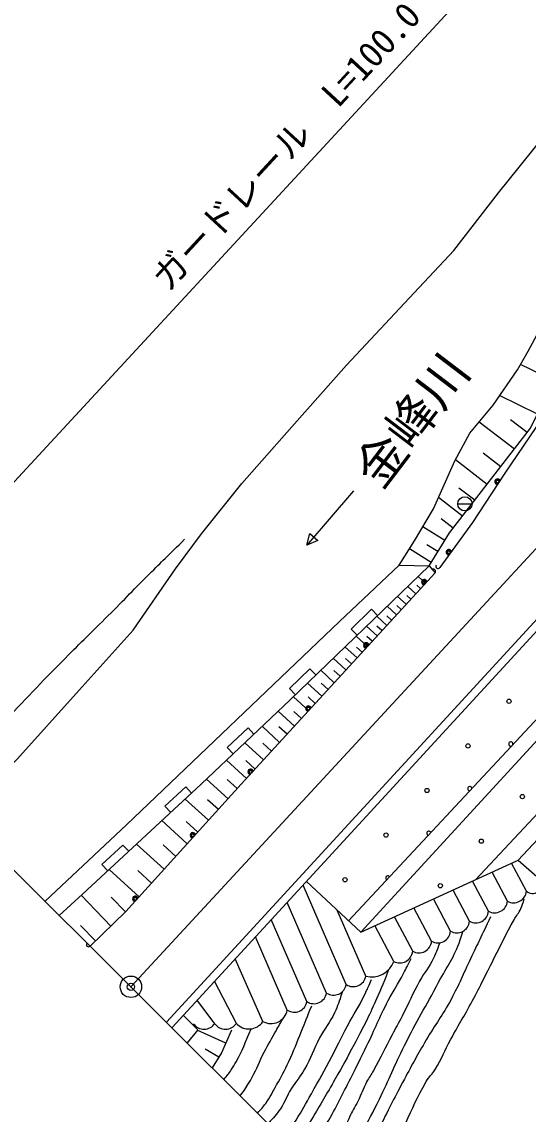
# Model space of a CAD drawing. Units: millimetres, scale not verified. Extents: x 40000 to 680000, y 20000 to 380000.
# Drawn here: x 97499 to 132932, y 242336 to 318795 of the extents above; entities that cross this region are included whole.
import ezdxf
from ezdxf.enums import TextEntityAlignment as Align

# ---------------------------------------------------------------- set-up
doc = ezdxf.new("R2010")
doc.units = ezdxf.units.MM
doc.header["$LTSCALE"] = 1000
doc.header["$PDMODE"] = 32
doc.header["$PDSIZE"] = 500
for name, color, linetype, lineweight in [('M-BGD', 7, 'Continuous', 25), ('M-BMK', 2, 'Continuous', 13), ('M-BMK-OTRS', 5, 'Continuous', 25), ('M-BMK-SRVR', 3, 'Continuous', 25), ('M-STR-HTXT', 7, 'Continuous', 13), ('M-STR-STRC', 7, 'Continuous', 25)]:
    doc.layers.add(name, color=color, linetype=linetype, lineweight=lineweight)
doc.layers.add('M-BMK-HTXT', color=7, linetype='Continuous')
doc.layers.add('M-OTRS', color=6, linetype='Continuous')
doc.styles.add('ＭＳ ゴシック', font='')
doc.styles.get('ＭＳ ゴシック').set_extended_font_data('MS Gothic')

msp = doc.modelspace()

# ---------------------------------------------------------------- linework, layer by layer
at = {"layer": 'M-BGD'}
for p, q in [((107616, 248771), (161358, 307279)), ((108021, 248399), (161763, 306907)), ((134737, 293660), (132402, 294809)), ((133588, 291326), (130939, 292629)), ((131966, 288876), (129504, 290784)), ((132870, 290042), (131704, 290947)), ((131012, 287645), (129781, 288599)), ((130057, 286413), (127839, 288133)), ((120702, 285960), (117441, 282170)), ((129197, 285304), (128088, 286164)), ((128338, 284195), (126668, 285489)), ((128004, 285056), (129004, 285056)), ((127691, 283361), (126856, 284008)), ((117441, 282170), (117646, 282983)), ((117646, 282983), (118214, 282494)), ((127097, 282489), (125561, 283444)), ((118214, 282494), (117441, 282170)), ((126620, 281721), (125852, 282198)), ((126142, 280953), (124620, 281900)), ((125996, 280718), (126416, 280237)), ((125741, 279499), (125224, 279973)), ((125066, 278762), (124502, 279277)), ((125403, 279131), (125145, 279367)), ((124390, 278024), (123781, 278582)), ((124728, 278393), (124446, 278651)), ((121981, 277679), (120541, 276290)), ((122397, 277247), (121981, 277679)), ((123715, 277287), (123060, 277886)), ((124053, 277656), (123748, 277934)), ((123040, 276549), (122339, 277191)), ((123377, 276918), (123050, 277218)), ((120541, 276290), (120958, 275858)), ((122364, 275812), (121618, 276495)), ((122702, 276180), (122352, 276501)), ((121681, 275065), (120888, 275791)), ((122023, 275439), (121649, 275780)), ((120955, 274273), (120113, 275044)), ((120370, 255873), (138200, 275016)), ((121318, 274669), (120922, 275032)), ((120184, 273431), (119290, 274249)), ((120570, 273852), (120149, 274237)), ((138898, 274319), (121216, 255084)), ((117662, 273513), (116223, 272125)), ((118079, 273082), (117662, 273513)), ((119365, 272536), (118415, 273406)), ((119775, 272983), (119327, 273393)), ((118495, 271586), (117487, 272510)), ((118930, 272061), (118455, 272496)), ((116223, 272125), (116639, 271693)), ((117572, 270577), (116500, 271559)), ((118034, 271082), (117529, 271544)), ((141427, 271794), (129252, 258745)), ((116591, 269506), (115446, 270554)), ((117081, 270042), (116545, 270532)), ((113328, 269371), (111878, 267994)), ((113741, 268936), (113328, 269371)), ((115542, 268361), (114317, 269483)), ((116066, 268933), (115494, 269458)), ((111878, 267994), (112291, 267559)), ((114421, 267136), (113110, 268336)), ((114981, 267749), (114369, 268309)), ((113220, 265825), (111817, 267110)), ((113820, 266481), (113165, 267081)), ((111940, 264418), (110428, 265790)), ((112579, 265122), (111875, 265761)), ((108974, 265253), (107507, 263894)), ((109382, 264813), (108974, 265253)), ((107507, 263894), (107915, 263454)), ((110568, 262905), (108928, 264393)), ((111254, 263662), (110498, 264348)), ((109080, 261265), (107298, 262883)), ((109824, 262085), (109004, 262829)), ((104573, 261176), (103105, 259817)), ((104980, 260736), (104573, 261176)), ((107463, 259483), (105525, 261241)), ((108272, 260374), (107380, 261183)), ((103105, 259817), (103513, 259377)), ((105705, 257545), (103599, 259456)), ((106584, 258514), (105615, 259393)), ((131483, 257237), (130408, 259271)), ((132809, 257938), (131776, 259894)), ((130157, 256537), (129041, 258648)), ((120203, 251407), (117178, 258368)), ((128830, 255836), (127674, 258026)), ((103725, 255506), (101652, 257654)), ((104748, 256494), (103761, 257517)), ((118828, 250809), (116068, 257160)), ((127504, 255135), (126306, 257403)), ((121579, 252005), (119576, 256613)), ((124852, 253734), (123571, 256157)), ((126178, 254434), (124939, 256780)), ((102651, 254469), (101614, 255544)), ((117452, 250211), (114958, 255951)), ((123525, 253033), (122204, 255534)), ((116076, 249613), (113847, 254742)), ((114368, 248825), (112436, 253206)), ((112511, 248691), (110993, 251635)), ((111012, 248666), (109773, 250306)), ((108803, 249250), (109805, 248246)), ((109805, 248246), (109062, 247330)), ((111769, 247295), (109771, 248204)), ((111274, 246318), (110339, 246892))]:
    msp.add_line(p, q, dxfattribs=at)
for points in [[(93119, 263225), (97158, 267158), (101522, 272023), (105278, 276208), (108247, 280500), (110072, 282968), (112897, 286474), (116403, 290444), (120230, 294773), (124952, 299816), (127742, 302785), (130854, 306827), (134789, 311728), (137043, 314232), (139296, 315949), (143660, 318453), (147667, 320993), (151601, 323747), (155679, 327217), (158684, 330186), (161832, 332833), (163083, 333941)], [(123913, 280759), (124974, 282473), (126320, 284699), (127804, 288069), (128853, 289998), (130475, 291959), (132192, 294439), (132934, 295743), (134768, 299155), (136230, 301688), (138488, 304370), (141074, 307274), (143119, 309288), (144921, 310803), (146935, 312086), (148715, 313474), (150189, 314842), (151937, 316664), (153072, 317332), (154068, 318011), (154990, 318286), (155912, 318339), (156549, 318059)], [(125996, 280718), (127431, 283026), (133106, 290347), (136552, 297350), (137776, 299162), (143516, 306523), (145948, 309273), (149000, 311404), (152323, 312978), (155376, 313963), (158612, 315480)], [(99127, 257235), (104815, 262589), (119729, 276824), (123913, 280759), (125996, 280718)], [(125996, 280718), (116266, 271333), (110056, 265438), (101752, 257746), (100112, 256253)], [(135211, 278000), (142331, 270892), (132243, 260107), (134846, 257826)], [(117416, 258628), (121216, 255084), (132243, 260107)], [(112183, 248206), (111470, 246637), (110820, 245577)]]:
    msp.add_lwpolyline(points, dxfattribs=at)
for centre, radius in [((128504, 285056), 500), ((131594, 271241), 150), ((128724, 268116), 150), ((125854, 264992), 150), ((132527, 264568), 150), ((122984, 261867), 150), ((129656, 261444), 150), ((120114, 258742), 150), ((126785, 258321), 150)]:
    msp.add_circle(centre, radius, dxfattribs=at)
for centre, radius, start, end in [((131721, 268243), 150, 350.98163, 283.0858), ((128851, 265119), 150, 7.7422, 266.32523), ((125981, 261994), 150, 21.12191, 252.94552), ((123111, 258870), 150, 33.1054, 240.96203), ((133236, 258466), 679, 231.0341, 17.36696), ((131911, 258032), 903, 241.70307, 353.99301), ((130585, 257332), 903, 241.70307, 353.99301), ((129259, 256631), 903, 241.70307, 353.99301), ((127932, 255930), 903, 241.70307, 353.99301), ((126606, 255230), 903, 241.70307, 353.99301), ((125280, 254529), 903, 241.70307, 353.99301), ((123953, 253828), 903, 241.70307, 353.99301), ((122010, 253545), 1600, 254.36613, 341.32995), ((120691, 252167), 903, 237.3438, 349.63375), ((117939, 250972), 903, 237.3438, 349.63375), ((119315, 251569), 903, 237.3438, 349.63375), ((116563, 250374), 903, 237.3438, 349.63375), ((114936, 249838), 1162, 240.73136, 348.8397), ((110253, 249181), 903, 214.80987, 327.09982), ((111753, 249181), 903, 214.80987, 327.09982), ((113388, 249471), 1174, 221.65918, 326.58673)]:
    msp.add_arc(centre, radius, start, end, dxfattribs=at)
for points, knots in [([(91345, 264993), (93621, 267201), (94212, 267773), (96014, 269590), (97795, 271386), (98741, 272443), (100521, 274240), (101682, 275413), (102360, 276041), (103526, 277209), (104719, 278405), (105368, 279094), (106566, 280286), (107469, 281185), (107758, 281469), (108891, 282575)], [0, 0, 0, 0, 1, 1, 1, 2, 2, 2, 3, 3, 3, 4, 4, 4, 5, 5, 5, 5]), ([(120758, 235669), (121852, 237175), (122153, 237645), (122959, 238967), (124245, 241076), (124562, 242479), (125797, 244619), (126000, 244970), (126208, 245105), (126417, 245453), (126899, 246253), (127069, 246756), (127514, 247576), (128129, 248708), (128524, 249315), (129130, 250452), (129719, 251559), (130011, 252199), (130584, 253314), (131112, 254340), (131375, 254933), (131944, 255937), (132121, 256250), (132275, 256395), (132421, 256724), (132534, 256980), (132568, 257086), (132653, 257403)], [0, 0, 0, 0, 1, 1, 1, 2, 2, 2, 3, 3, 3, 4, 4, 4, 5, 5, 5, 6, 6, 6, 7, 7, 7, 8, 8, 8, 9, 9, 9, 9]), ([(130293, 256156), (129616, 254718), (129445, 254355), (128897, 253204), (128369, 252094), (128124, 251446), (127538, 250366), (126918, 249223), (126452, 248652), (125797, 247528), (125180, 246469), (124847, 245868), (124271, 244786), (123602, 243528), (123237, 242818), (122602, 241542), (122238, 240811), (122067, 240386), (121695, 239658), (121379, 239039), (121186, 238700), (120861, 238085), (120590, 237573), (120470, 237268), (120169, 236773), (120093, 236648), (120069, 236604), (119970, 236455)], [0, 0, 0, 0, 1, 1, 1, 2, 2, 2, 3, 3, 3, 4, 4, 4, 5, 5, 5, 6, 6, 6, 7, 7, 7, 8, 8, 8, 9, 9, 9, 9]), ([(119143, 237280), (119363, 237563), (119425, 237652), (119588, 237903), (119829, 238276), (119915, 238513), (120124, 238905), (121060, 240651), (121650, 241596), (122521, 243376), (123232, 244830), (123554, 245682), (124274, 247132), (125149, 248896), (125752, 249825), (126670, 251567), (127276, 252717), (127765, 253302), (128173, 254536), (128249, 254767), (128285, 254852), (128354, 255132)], [0, 0, 0, 0, 1, 1, 1, 2, 2, 2, 3, 3, 3, 4, 4, 4, 5, 5, 5, 6, 6, 6, 7, 7, 7, 7]), ([(126731, 254274), (126555, 253791), (126489, 253646), (126305, 253257), (125991, 252595), (125688, 252293), (125335, 251651), (124819, 250714), (124597, 250155), (124111, 249203), (123845, 248683), (123682, 248400), (123411, 247883), (122900, 246909), (122637, 246351), (122107, 245387), (121933, 245070), (121793, 244916), (121631, 244592), (121367, 244068), (121270, 243751), (121011, 243225), (120795, 242789), (120628, 242569), (120422, 242128), (120281, 241825), (120227, 241644), (120104, 241333), (119954, 240955), (119889, 240735), (119723, 240363), (119595, 240077), (119516, 239919), (119357, 239648), (119199, 239377), (119078, 239246), (118912, 238980), (118688, 238622), (118624, 238492), (118383, 238037)], [0, 0, 0, 0, 1, 1, 1, 2, 2, 2, 3, 3, 3, 4, 4, 4, 5, 5, 5, 6, 6, 6, 7, 7, 7, 8, 8, 8, 9, 9, 9, 10, 10, 10, 11, 11, 11, 12, 12, 12, 13, 13, 13, 13]), ([(117276, 239141), (118053, 240346), (118263, 240683), (118848, 241699), (119546, 242909), (119883, 243617), (120518, 244862), (120961, 245733), (121205, 246224), (121631, 247104), (122229, 248342), (122506, 249064), (123141, 250284), (123533, 251036), (123810, 251426), (124206, 252176), (124421, 252583), (124492, 252716), (124745, 253225)], [0, 0, 0, 0, 1, 1, 1, 2, 2, 2, 3, 3, 3, 4, 4, 4, 5, 5, 5, 6, 6, 6, 6]), ([(123147, 252381), (122711, 251278), (122584, 250977), (122187, 250093), (121672, 248948), (121335, 248329), (120756, 247215), (120263, 246266), (119961, 245747), (119437, 244815), (118802, 243687), (118425, 243068), (117767, 241953), (117459, 241430), (117305, 241125), (116972, 240618), (116791, 240341), (116730, 240248), (116496, 239919)], [0, 0, 0, 0, 1, 1, 1, 2, 2, 2, 3, 3, 3, 4, 4, 4, 5, 5, 5, 6, 6, 6, 6]), ([(115779, 240634), (116226, 241234), (116349, 241409), (116687, 241924), (117143, 242618), (117351, 243037), (117760, 243760), (118335, 244776), (118643, 245353), (119191, 246383), (119694, 247329), (119949, 247872), (120455, 248816), (120886, 249620), (121196, 250037), (121576, 250867), (121733, 251209), (121790, 251328), (121958, 251753)], [0, 0, 0, 0, 1, 1, 1, 2, 2, 2, 3, 3, 3, 4, 4, 4, 5, 5, 5, 6, 6, 6, 6]), ([(119906, 250842), (119702, 250180), (119623, 249970), (119382, 249436), (119051, 248705), (118710, 248378), (118333, 247671), (117885, 246833), (117755, 246302), (117283, 245477), (116964, 244919), (116693, 244664), (116353, 244118), (116023, 243587), (115949, 243223), (115590, 242711), (115289, 242281), (115153, 242128), (114728, 241681)], [0, 0, 0, 0, 1, 1, 1, 2, 2, 2, 3, 3, 3, 4, 4, 4, 5, 5, 5, 6, 6, 6, 6]), ([(113999, 242408), (114278, 242713), (114357, 242814), (114565, 243092), (114914, 243561), (115041, 243871), (115328, 244380), (115684, 245012), (115879, 245369), (116186, 246026), (116567, 246839), (116729, 247317), (117069, 248148), (117350, 248838), (117438, 249057), (117782, 249918)], [0, 0, 0, 0, 1, 1, 1, 2, 2, 2, 3, 3, 3, 4, 4, 4, 5, 5, 5, 5]), ([(112781, 243622), (113135, 244107), (113234, 244261), (113492, 244690), (113886, 245347), (113999, 245774), (114350, 246455), (114671, 247077), (114866, 247418), (115209, 248029), (115435, 248431), (115507, 248559), (115794, 249055)], [0, 0, 0, 0, 1, 1, 1, 2, 2, 2, 3, 3, 3, 4, 4, 4, 4]), ([(111635, 244765), (111892, 245065), (111974, 245154), (112156, 245429), (112299, 245645), (112363, 245776), (112490, 246002), (112975, 246866), (113082, 247202), (113548, 248308)], [0, 0, 0, 0, 1, 1, 1, 2, 2, 2, 3, 3, 3, 3])]:
    msp.add_open_spline(points, degree=3, knots=knots, dxfattribs=at)
at = {"layer": 'M-BMK'}
msp.add_line((105130, 251250), (173068, 324768), dxfattribs=at)
at = {"layer": 'M-BMK-OTRS'}
msp.add_line((129916, 226539), (80343, 275962), dxfattribs=at)
at = {"layer": 'M-BMK-SRVR'}
msp.add_circle((105130, 251250), 750, dxfattribs=at)
msp.add_point((105130, 251250), dxfattribs=at)
at = {"layer": 'M-OTRS'}
msp.add_point((105130, 251250), dxfattribs=at)
at = {"layer": 'M-STR-HTXT'}
msp.add_line((83869, 272447), (150976, 345064), dxfattribs=at)
at = {"layer": 'M-STR-STRC'}
for points in [[(155689, 312784), (151869, 311497), (148424, 309458), (145511, 306715), (142778, 303796), (140282, 300553), (137954, 297292), (135736, 293834), (133519, 290471), (131265, 287145), (129032, 283743), (126743, 280596)], [(126416, 280237), (112857, 265428), (104772, 256517), (102270, 254102)]]:
    msp.add_lwpolyline(points, dxfattribs=at)
for centre in [(130780, 286611), (127386, 281671), (125658, 279575), (121606, 275150), (117554, 270725), (113502, 266300), (109467, 261859), (105435, 257415)]:
    msp.add_circle(centre, 100, dxfattribs=at)
for centre, radius, start, end in [((130780, 286611), 188, 19.84754, 273.58733), ((130780, 286611), 150, 8.12706, 285.30781), ((130780, 286611), 112, 326.71748, 326.71739), ((127386, 281671), 188, 17.10273, 270.84252), ((127386, 281671), 150, 5.38225, 282.563), ((127386, 281671), 112, 323.97267, 323.97258), ((126622, 280684), 150, 143.97263, 323.97263), ((126305, 280338), 150, 317.52195, 137.52195), ((125658, 279575), 188, 10.65205, 264.39185), ((125658, 279575), 150, 358.93157, 276.11233), ((125658, 279575), 112, 317.52199, 317.52191), ((121606, 275150), 188, 10.65205, 264.39185), ((121606, 275150), 150, 358.93157, 276.11233), ((121606, 275150), 112, 317.52199, 317.52191), ((117554, 270725), 188, 10.65205, 264.39185), ((117554, 270725), 150, 358.93157, 276.11233), ((117554, 270725), 112, 317.52199, 317.52191), ((113502, 266300), 188, 10.65205, 264.39185), ((113502, 266300), 150, 358.93157, 276.11233), ((113502, 266300), 112, 317.52199, 317.52191), ((109467, 261859), 188, 10.91498, 264.65478), ((109467, 261859), 150, 359.1945, 276.37526), ((109467, 261859), 112, 317.7849, 317.78485), ((105435, 257415), 188, 10.91498, 264.65478), ((105435, 257415), 150, 359.1945, 276.37526), ((105435, 257415), 112, 317.7849, 317.78485), ((102166, 254210), 150, 133.98149, 313.98149)]:
    msp.add_arc(centre, radius, start, end, dxfattribs=at)

# ---------------------------------------------------------------- texts
at = {"layer": 'M-BMK-HTXT', "style": 'ＭＳ ゴシック'}
msp.add_text('金峰川', height=2566, rotation=52.709, dxfattribs=at).set_placement((124786, 290906), align=Align.MIDDLE_CENTER)
at = {"layer": 'M-STR-HTXT', "style": 'ＭＳ ゴシック'}
msp.add_text('ガードレール\u3000L=100.0', height=1833, rotation=47.258, dxfattribs=at).set_placement((117055, 309095), align=Align.BOTTOM_CENTER)

doc.saveas('drawing.dxf')
